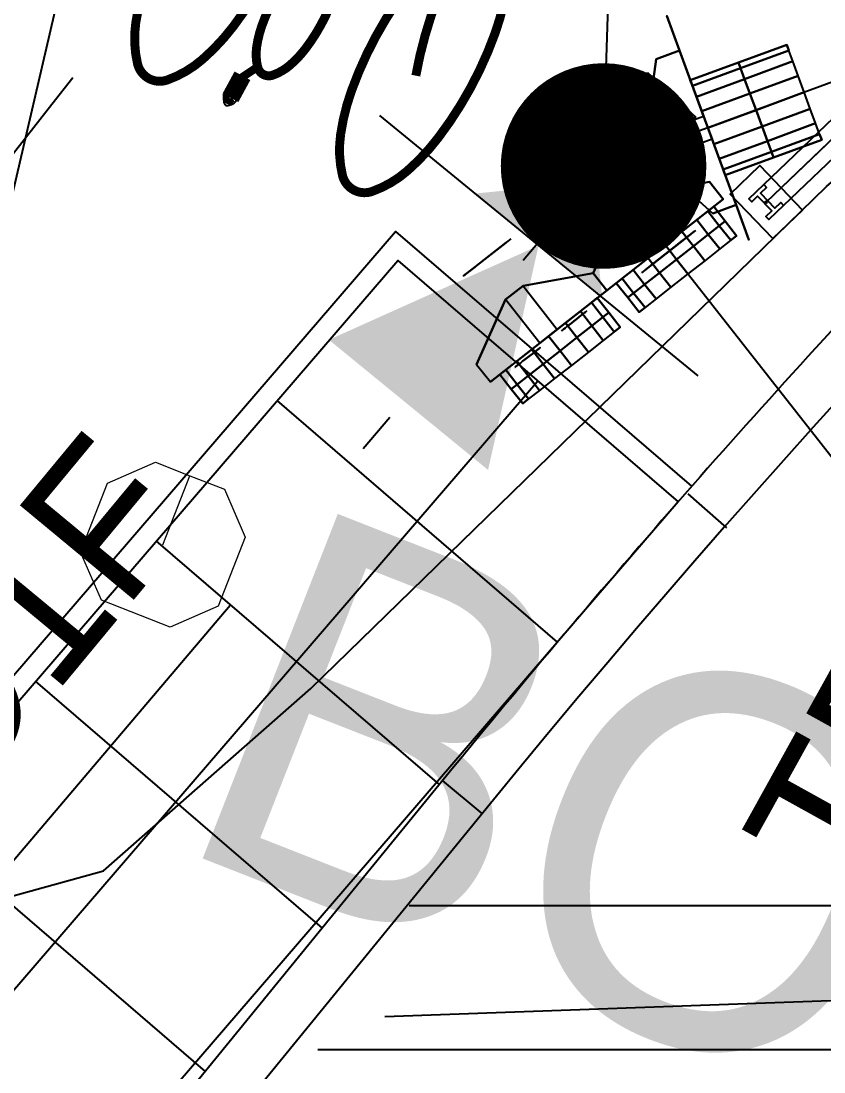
# Model space of a CAD drawing. Extents: x 421500 to 422711, y 436000 to 437000.
# Drawn here: x 421949.799 to 421951.752, y 436501.511 to 436504.067 of the extents above; entities that cross this region are included whole.
import ezdxf
from ezdxf.enums import TextEntityAlignment as Align

# ---------------------------------------------------------------- set-up
doc = ezdxf.new("R2010")
doc.units = 0
doc.linetypes.add('XREF UTC_716709_AJB_1b$0$BLIP', pattern=[1, 0.5, -0.5])
doc.linetypes.add('XREF UTC_716709_AJB_1b$0$DASHDOT1', pattern=[2, 1, -0.5, 0, -0.5])
doc.layers.get('0').update_dxf_attribs({"color": 210})
doc.layers.add('716709-ExBase$0$LCCPoint Features', color=8, linetype='Continuous', lineweight=0)
for name, color, linetype in [('716709-ExBase$0$XC-LCCCarriageway', 251, 'Continuous'), ('Lines', 1, 'Continuous'), ('Pr-Kerb', 2, 'Continuous'), ('Pr-KerbEdge', 8, 'Continuous'), ('Pr-PGR', 7, 'Continuous'), ('Pr-PGR-Panels', 4, 'Continuous'), ('Pr-Poles', 2, 'Continuous'), ('Pr-TactFlag', 251, 'Continuous'), ('Pr-Tactiles', 4, 'Continuous'), ('XREF UTC_716709_AJB_1b$0$BASE', 7, 'Continuous'), ('XREF UTC_716709_AJB_1b$0$DATA', 7, 'Continuous'), ('XREF UTC_716709_AJB_1b$0$du-SLDUCT-F1', 30, 'XREF UTC_716709_AJB_1b$0$BLIP'), ('XREF UTC_716709_AJB_1b$0$du-UTCBOX', 42, 'Continuous'), ('XREF UTC_716709_AJB_1b$0$du-UTCDUCT-F1', 42, 'XREF UTC_716709_AJB_1b$0$DASHDOT1'), ('XREF UTC_716709_AJB_1b$0$du-UTCTEXT', 42, 'Continuous'), ('XREF UTC_716709_AJB_1b$0$SETOUT', 4, 'Continuous'), ('XREF UTC_716709_AJB_1b$0$Signals', 7, 'Continuous'), ('XREF UTC_716709_AJB_1b$0$VIEW', 7, 'Continuous')]:
    doc.layers.add(name, color=color, linetype=linetype)
doc.styles.add('716709-ExBase$0$Style-WORKING', font='WORKING.shx')
doc.styles.add('XREF UTC_716709_AJB_1b$0$Standard', font='txt')

# ---------------------------------------------------------------- blocks, each defined once
blk = doc.blocks.new('plan-pgr-2')
for p, q in [((1.975, 0.035), (0.025, 0.035)), ((0, 0), (2, 0)), ((1.975, -0.035), (0.025, -0.035))]:
    blk.add_line(p, q)
for points in [[(0.05, -0.075), (0.05, 0.075), (-0.05, 0.075), (-0.05, -0.075)], [(2.05, 0.075), (2.05, -0.075), (1.95, -0.075), (1.95, 0.075)]]:
    blk.add_lwpolyline(points, close=True)
at = {"flags": 128}
for points in [[(-0.025, 0.035), (0.025, 0.035), (0.025, 0.025), (0.005, 0.025), (0.005, -0.025), (0.025, -0.025), (0.025, -0.035), (-0.025, -0.035), (-0.025, -0.025), (-0.005, -0.025), (-0.005, 0.025), (-0.025, 0.025)], [(1.975, 0.035), (2.025, 0.035), (2.025, 0.025), (2.005, 0.025), (2.005, -0.025), (2.025, -0.025), (2.025, -0.035), (1.975, -0.035), (1.975, -0.025), (1.995, -0.025), (1.995, 0.025), (1.975, 0.025)]]:
    blk.add_lwpolyline(points, close=True, dxfattribs=at)
for centre in [(0, 0), (2, 0)]:
    blk.add_circle(centre, 0.0025)
blk = doc.blocks.new('pole')
blk.add_circle((0, 0), 0.05)
blk = doc.blocks.new('1057S')
at = {"color": 0}
blk.add_line((-0.0634, 0.4198), (-0.0426, 0.3885), dxfattribs=at)
for points in [[(-0.2212, 1.0983, 0.0208, 0.0219, 0), (-0.2256, 1.1075, 0.0219, 0.0229, 0), (-0.2295, 1.1157, 0.0229, 0.0238, 0), (-0.233, 1.1229, 0.0238, 0.0245, 0), (-0.2361, 1.1292, 0.0245, 0.0252, 0), (-0.2388, 1.1348, 0.0252, 0.0258, 0), (-0.2411, 1.1398, 0.0258, 0.0263, 0), (-0.243, 1.1444, 0.0263, 0.0268, 0), (-0.2445, 1.1486, 0.0268, 0.0272, 0), (-0.2455, 1.1526, 0.0272, 0.0277, 0), (-0.2461, 1.1565, 0.0277, 0.0281, 0), (-0.2461, 1.1602, 0.0281, 0.0285, 0), (-0.2454, 1.164, 0.0285, 0.0289, 0), (-0.2439, 1.1677, 0.0289, 0.0294, 0), (-0.2416, 1.1714, 0.0294, 0.0299, 0), (-0.2384, 1.1753, 0.0299, 0.0305, 0), (-0.2342, 1.1793, 0.0305, 0.0313, 0), (-0.2288, 1.1835, 0.0313, 0.0321, 0), (-0.222, 1.1877, 0.0321, 0.0331, 0), (-0.2135, 1.1917, 0.0331, 0.0343, 0), (-0.203, 1.1954, 0.0343, 0.0357, 0), (-0.1902, 1.1986, 0.0357, 0.0374, 0), (-0.1749, 1.2011, 0.0374, 0.0394, 0), (-0.1566, 1.2028, 0.0394, 0.0417, 0), (-0.1352, 1.2034, 0.0417, 0.0417, 0)], [(0.0763, 1.1285, 0.0208, 0.0625, 0), (0.1717, 1.125, 0.0625, 0.0208, 0), (0.2147, 1.1434, 0.0208, 0.0208, 0)]]:
    blk.add_lwpolyline(points, format="xyseb", dxfattribs=at)
for points, const_width in [([(-0.2301, 0.951), (-0.2197, 1.0969)], 0.0208), ([(0.1345, 0.9406), (0.1553, 1.0969)], 0.0208), ([(-0.303, 0.3156), (-0.2888, 0.3622), (-0.2772, 0.4086), (-0.2678, 0.4547), (-0.2604, 0.5008), (-0.2545, 0.547), (-0.2499, 0.5936), (-0.2462, 0.6405), (-0.2431, 0.688), (-0.2403, 0.7359), (-0.2378, 0.7829), (-0.2356, 0.8273), (-0.2337, 0.8674), (-0.2322, 0.9015), (-0.2311, 0.9279), (-0.2304, 0.945), (-0.2301, 0.951)], 0.0208), ([(0.1241, 0.9198), (0.1241, 0.951)], 0.0125), ([(0.1345, 0.9198), (0.1345, 0.951)], 0.0125), ([(-0.2301, 0.9198), (0.1137, 0.9198)], 0.0417), ([(0.0407, 0.4614), (0.1241, 0.9198)], 0.0208), ([(0.1104, 0.9308), (0.1246, 0.9308)], 0.0208), ([(0.2387, 0.3572), (0.1343, 0.9312)], 0.0208), ([(-0.2237, 0.7663), (-0.2287, 0.7776)], 0.0125), ([(-0.2093, 0.7531), (-0.2301, 0.7948)], 0.00833), ([(-0.2268, 0.778), (-0.2281, 0.7818)], 0.00833), ([(-0.1989, 0.701), (-0.2301, 0.7635)], 0.0333), ([(-0.053, 0.3989), (-0.1989, 0.701)], 0.0329), ([(-0.053, 0.3989), (-0.1989, 0.701)], 0.0125), ([(-0.0239, 0.528), (-0.023, 0.5888)], 0.0417), ([(-0.0332, 0.5861), (-0.029, 0.5912), (-0.0248, 0.5947), (-0.0197, 0.5947), (-0.0168, 0.5917), (-0.0143, 0.5859)], 0.0125), ([(-0.0098, 0.4843), (-0.0292, 0.5398)], 0.0189), ([(-0.0634, 0.3989), (-0.053, 0.3677)], 0.0125), ([(0.2387, 0.3572), (0.2491, 0.3156)], 0.0208), ([(0.072, 0.3156), (0.2387, 0.3156)], 0.0417), ([(0.2491, 0.3156), (0.2387, 0.2947)], 0.0125), ([(0.0312, 0.1547), (0.0507, 0.1175)], 0.0189), ([(0.0507, 0.123), (0.0507, 0.065)], 0.0417), ([(0.0437, 0.0645), (0.0475, 0.0557), (0.053, 0.0547), (0.0577, 0.0609), (0.0627, 0.0713)], 0.0125)]:
    blk.add_lwpolyline(points, dxfattribs=dict(at, const_width=const_width))
at = {"color": 0, "const_width": 0.0208}
for points in [[(-0.303, 0.6906, 0.213749), (-0.3425, 0.6729, 0.093897), (-0.3915, 0.5914, 0.050566), (-0.4176, 0.4904, 0.037992), (-0.4282, 0.352, 0.037992), (-0.4176, 0.2137, 0.050566), (-0.3915, 0.1126, 0.093897), (-0.3425, 0.0312, 0.213749), (-0.303, 0.0135, 0.213749), (-0.2635, 0.0312, 0.093897), (-0.2146, 0.1126, 0.050566), (-0.1884, 0.2137, 0.037992), (-0.1779, 0.352, 0.037992), (-0.1884, 0.4904, 0.050566), (-0.2146, 0.5914, 0.093897), (-0.2635, 0.6729, 0.213749)], [(0.2387, 0.6906, 0.213749), (0.1992, 0.6729, 0.093897), (0.1502, 0.5914, 0.050566), (0.1241, 0.4904, 0.037992), (0.1136, 0.352, 0.037992), (0.1241, 0.2137, 0.050566), (0.1502, 0.1126, 0.093897), (0.1992, 0.0312, 0.213749), (0.2387, 0.0135, 0.213749), (0.2782, 0.0312, 0.093897), (0.3271, 0.1126, 0.050566), (0.3533, 0.2137, 0.037992), (0.3638, 0.352, 0.037992), (0.3533, 0.4904, 0.050566), (0.3271, 0.5914, 0.093897), (0.2782, 0.6729, 0.213749)], [(0.0095, 0.4823, 0.211848), (-0.0103, 0.4735, 0.094525), (-0.0347, 0.4334, 0.051213), (-0.0478, 0.3837, 0.038544), (-0.053, 0.3156, 0.038544), (-0.0478, 0.2475, 0.051213), (-0.0347, 0.1977, 0.094525), (-0.0103, 0.1577, 0.211848), (0.0095, 0.1489, 0.211848), (0.0293, 0.1577, 0.094525), (0.0537, 0.1977, 0.051213), (0.0667, 0.2475, 0.038544), (0.072, 0.3156, 0.038544), (0.0667, 0.3837, 0.051213), (0.0537, 0.4334, 0.094525), (0.0293, 0.4735, 0.211848)]]:
    blk.add_lwpolyline(points, format="xyb", close=True, dxfattribs=at)
at = {"color": 0}
for points in [[(-0.0383, 0.5868), (-0.0377, 0.5884), (-0.0371, 0.5898), (-0.0365, 0.5911), (-0.0358, 0.5922), (-0.0352, 0.5931), (-0.0346, 0.594), (-0.034, 0.5948), (-0.0334, 0.5955), (-0.0328, 0.5961), (-0.0322, 0.5967), (-0.0316, 0.5972), (-0.031, 0.5977), (-0.0305, 0.5981), (-0.0299, 0.5985), (-0.0293, 0.5989), (-0.0287, 0.5992), (-0.0281, 0.5995), (-0.0275, 0.5998), (-0.027, 0.6001), (-0.0264, 0.6004), (-0.0258, 0.6006), (-0.0252, 0.6007), (-0.0246, 0.6009), (-0.024, 0.601), (-0.0233, 0.601), (-0.0227, 0.601), (-0.0221, 0.601), (-0.0214, 0.6009), (-0.0208, 0.6008), (-0.0202, 0.6007), (-0.0196, 0.6005), (-0.0191, 0.6003), (-0.0186, 0.6001), (-0.0181, 0.5999), (-0.0176, 0.5996), (-0.0171, 0.5994), (-0.0167, 0.5991), (-0.0163, 0.5988), (-0.0159, 0.5984), (-0.0155, 0.5981), (-0.0152, 0.5978), (-0.0148, 0.5974), (-0.0144, 0.5971), (-0.0141, 0.5967), (-0.0137, 0.5963), (-0.0134, 0.5958), (-0.013, 0.5953), (-0.0126, 0.5947), (-0.0122, 0.5941), (-0.0118, 0.5934), (-0.0114, 0.5927), (-0.011, 0.5919), (-0.0105, 0.5911), (-0.0101, 0.5902), (-0.0096, 0.5893), (-0.0091, 0.5884)], [(0.0355, 0.065), (0.036, 0.0622), (0.0367, 0.0597), (0.0374, 0.0577), (0.0382, 0.0559), (0.0391, 0.0543), (0.04, 0.053), (0.0409, 0.0518), (0.0418, 0.0507), (0.0427, 0.0498), (0.0436, 0.0488), (0.0444, 0.048), (0.0453, 0.0472), (0.046, 0.0466), (0.0468, 0.0459), (0.0475, 0.0454), (0.0482, 0.045), (0.0488, 0.0446), (0.0494, 0.0443), (0.05, 0.0441), (0.0506, 0.044), (0.0511, 0.044), (0.0517, 0.044), (0.0523, 0.0442), (0.0529, 0.0444), (0.0535, 0.0446), (0.0541, 0.045), (0.0548, 0.0454), (0.0555, 0.046), (0.0563, 0.0467), (0.0571, 0.0474), (0.058, 0.0483), (0.0589, 0.0494), (0.0598, 0.0506), (0.0608, 0.052), (0.0619, 0.0535), (0.0631, 0.0553), (0.0643, 0.0573), (0.0656, 0.0596), (0.0669, 0.0621), (0.0684, 0.065)]]:
    blk.add_lwpolyline(points, dxfattribs=at)
for points in [[(-0.0387, 0.5873), (-0.0364, 0.5913), (-0.0334, 0.5962), (-0.0287, 0.5994)], [(-0.0334, 0.5962), (-0.0287, 0.5994), (-0.0241, 0.601), (-0.0184, 0.6006)], [(-0.0241, 0.601), (-0.0184, 0.6006), (-0.0148, 0.5982), (-0.0124, 0.5953)], [(-0.0148, 0.5982), (-0.0124, 0.5953), (-0.0101, 0.5909), (-0.0087, 0.5884)], [(0.0355, 0.0644), (0.0377, 0.0559), (0.0416, 0.0494), (0.0486, 0.0441)], [(0.0416, 0.0494), (0.0486, 0.0441), (0.0526, 0.0441), (0.0578, 0.0478)], [(0.0526, 0.0441), (0.0578, 0.0478), (0.0622, 0.0527), (0.0635, 0.0569)], [(0.0622, 0.0527), (0.0635, 0.0569), (0.0666, 0.0618), (0.0675, 0.065)]]:
    blk.add_solid(points, dxfattribs=at)
blk = doc.blocks.new('ped-cycle-R')
at = {"layer": 'Lines', "extrusion": (0, 0, -1), "xscale": 0.5235704127362407, "yscale": 0.5235704127362407, "zscale": -0.5235704127362407, "rotation": 0.133578834550008}
blk.add_blockref('1057S', (0.0169, -0.007), dxfattribs=at)
blk = doc.blocks.new('XREF UTC_716709_AJB_1b$0$pole')
at = {"const_width": 0.25}
blk.add_lwpolyline([(-0.125, 0, 1), (0.125, 0, 1)], format="xyb", close=True, dxfattribs=at)
at = {"layer": 'XREF UTC_716709_AJB_1b$0$SETOUT', "const_width": 0.125}
blk.add_lwpolyline([(-0.0625, 0, 1), (0.0625, 0, 1)], format="xyb", close=True, dxfattribs=at)
at = {"layer": 'XREF UTC_716709_AJB_1b$0$VIEW'}
blk.add_lwpolyline([(-0.025, 0.0433), (-0.05, 0), (-0.025, -0.0433), (0.025, -0.0433), (0.05, 0), (0.025, 0.0433)], close=True, dxfattribs=at)
at = {"layer": 'XREF UTC_716709_AJB_1b$0$DATA', "style": 'XREF UTC_716709_AJB_1b$0$Standard', "flags": 9}
for tag, p in [('HEIGHT', (0.5, 1)), ('TYPE', (0.5, 0.75)), ('NUM', (0.5, 0.5)), ('SITE', (0.5, 0.25)), ('IDENT', (0.5, 0))]:
    blk.add_attdef(tag, p, '', height=0.2, dxfattribs=at)
blk = doc.blocks.new('XREF UTC_716709_AJB_1b$0$HD001P')
at = {"linetype": 'Continuous'}
blk.add_line((0, 2.75), (0, 0), dxfattribs=at)
at = {"layer": 'XREF UTC_716709_AJB_1b$0$VIEW', "color": 1, "linetype": 'Continuous', "extrusion": (0, 1, 0), "const_width": 0.1}
blk.add_lwpolyline([(0.05, 2.94, 1), (-0.05, 2.94, 1)], format="xyb", close=True, dxfattribs=at)
at = {"layer": 'XREF UTC_716709_AJB_1b$0$VIEW', "color": 2, "linetype": 'Continuous', "extrusion": (0, 1, 0), "const_width": 0.1}
blk.add_lwpolyline([(0.05, 2.62, 1), (-0.05, 2.62, 1)], format="xyb", close=True, dxfattribs=at)
at = {"layer": 'XREF UTC_716709_AJB_1b$0$VIEW', "color": 3, "linetype": 'Continuous', "extrusion": (0, 1, 0), "const_width": 0.1}
blk.add_lwpolyline([(0.05, 2.3, 1), (-0.05, 2.3, 1)], format="xyb", close=True, dxfattribs=at)
at = {"layer": 'XREF UTC_716709_AJB_1b$0$VIEW', "color": 7, "linetype": 'Continuous'}
for points in [[(-0.2, 0.27, 2.1), (-0.29, 0.27, 2.1), (-0.29, 0.27, 3.2), (-0.2, 0.27, 3.2)], [(0.29, 0.27, 2.1), (0.2, 0.27, 2.1), (0.2, 0.27, 3.2), (0.29, 0.27, 3.2)]]:
    blk.add_3dface(points, dxfattribs=at)
at = {"layer": 'XREF UTC_716709_AJB_1b$0$VIEW', "linetype": 'Continuous'}
for points in [[(0.2, 0.27, 2.1), (-0.2, 0.27, 2.1), (-0.2, 0.27, 3.2), (0.2, 0.27, 3.2)], [(-0.2, 0.21, 2.1), (-0.2, 0.27, 2.1), (-0.2, 0.27, 3.2), (-0.2, 0.21, 3.2)], [(-0.03, 0.12, 2.1), (-0.03, 0.27, 2.1), (-0.2, 0.27, 2.1), (-0.2, 0.21, 2.1)], [(-0.03, 0.12, 3.2), (-0.03, 0.27, 3.2), (-0.2, 0.27, 3.2), (-0.2, 0.21, 3.2)], [(0.03, 0.27, 2.1), (0.03, 0.12, 2.1), (-0.03, 0.12, 2.1), (-0.03, 0.27, 2.1)], [(0.03, 0.27, 3.2), (0.03, 0.12, 3.2), (-0.03, 0.12, 3.2), (-0.03, 0.27, 3.2)], [(0.2, 0.21, 2.1), (0.2, 0.27, 2.1), (0.03, 0.27, 2.1), (0.03, 0.12, 2.1)], [(0.2, 0.21, 3.2), (0.2, 0.27, 3.2), (0.03, 0.27, 3.2), (0.03, 0.12, 3.2)], [(0.2, 0.21, 2.1), (0.2, 0.27, 2.1), (0.2, 0.27, 3.2), (0.2, 0.21, 3.2)], [(-0.2, 0.21, 2.1), (-0.03, 0.12, 2.1), (-0.03, 0.12, 3.2), (-0.2, 0.21, 3.2)], [(0.03, 0.12, 2.1), (0.2, 0.21, 2.1), (0.2, 0.21, 3.2), (0.03, 0.12, 3.2)], [(-0.03, 0.12, 2.1), (0.03, 0.12, 2.1), (0.03, 0.12, 3.2), (-0.03, 0.12, 3.2)]]:
    blk.add_3dface(points, dxfattribs=at)
at = {"layer": 'XREF UTC_716709_AJB_1b$0$DATA', "style": 'XREF UTC_716709_AJB_1b$0$Standard', "flags": 9}
for tag, p in [('SUPPORT', (0.75, 1.5)), ('BRACKETS', (0.75, 1.25)), ('HEIGHT', (0.75, 1)), ('CABLE', (0.75, 0.75)), ('PHASE', (0.75, 0.5)), ('TYPE', (0.75, 0.25)), ('NUM', (0.75, 0)), ('SITE', (0.75, -0.25)), ('IDENT', (0.75, -0.5))]:
    blk.add_attdef(tag, p, '', height=0.2, dxfattribs=at)
at = {"layer": 'XREF UTC_716709_AJB_1b$0$VIEW', "linetype": 'Continuous'}
mesh = blk.add_polymesh((13, 3), dxfattribs=at)
for k, corner in enumerate([(0.1083, 0.27, 2.8775), (0.1083, 0.395, 2.8775), (0.1083, 0.52, 2.8775), (0.1231, 0.27, 2.9183), (0.1231, 0.395, 2.9183), (0.1231, 0.52, 2.9183), (0.1231, 0.27, 2.9617), (0.1231, 0.395, 2.9617), (0.1231, 0.52, 2.9617), (0.1083, 0.27, 3.0025), (0.1083, 0.395, 3.0025), (0.1083, 0.52, 3.0025), (0.0803, 0.27, 3.0358), (0.0803, 0.395, 3.0358), (0.0803, 0.52, 3.0358), (0.0428, 0.27, 3.0575), (0.0428, 0.395, 3.0575), (0.0428, 0.52, 3.0575), (0, 0.27, 3.065), (0, 0.395, 3.065), (0, 0.52, 3.065), (-0.0428, 0.27, 3.0575), (-0.0428, 0.395, 3.0575), (-0.0428, 0.52, 3.0575), (-0.0803, 0.27, 3.0358), (-0.0803, 0.395, 3.0358), (-0.0803, 0.52, 3.0358), (-0.1083, 0.27, 3.0025), (-0.1083, 0.395, 3.0025), (-0.1083, 0.52, 3.0025), (-0.1231, 0.27, 2.9617), (-0.1231, 0.395, 2.9617), (-0.1231, 0.52, 2.9617), (-0.1231, 0.27, 2.9183), (-0.1231, 0.395, 2.9183), (-0.1231, 0.52, 2.9183), (-0.1083, 0.27, 2.8775), (-0.1083, 0.395, 2.8775), (-0.1083, 0.52, 2.8775)]):
    mesh.set_mesh_vertex(divmod(k, 3), corner)
mesh = blk.add_polymesh((13, 3), dxfattribs=at)
for k, corner in enumerate([(0.1083, 0.27, 2.5575), (0.1083, 0.395, 2.5575), (0.1083, 0.52, 2.5575), (0.1231, 0.27, 2.5983), (0.1231, 0.395, 2.5983), (0.1231, 0.52, 2.5983), (0.1231, 0.27, 2.6417), (0.1231, 0.395, 2.6417), (0.1231, 0.52, 2.6417), (0.1083, 0.27, 2.6825), (0.1083, 0.395, 2.6825), (0.1083, 0.52, 2.6825), (0.0803, 0.27, 2.7158), (0.0803, 0.395, 2.7158), (0.0803, 0.52, 2.7158), (0.0428, 0.27, 2.7375), (0.0428, 0.395, 2.7375), (0.0428, 0.52, 2.7375), (0, 0.27, 2.745), (0, 0.395, 2.745), (0, 0.52, 2.745), (-0.0428, 0.27, 2.7375), (-0.0428, 0.395, 2.7375), (-0.0428, 0.52, 2.7375), (-0.0803, 0.27, 2.7158), (-0.0803, 0.395, 2.7158), (-0.0803, 0.52, 2.7158), (-0.1083, 0.27, 2.6825), (-0.1083, 0.395, 2.6825), (-0.1083, 0.52, 2.6825), (-0.1231, 0.27, 2.6417), (-0.1231, 0.395, 2.6417), (-0.1231, 0.52, 2.6417), (-0.1231, 0.27, 2.5983), (-0.1231, 0.395, 2.5983), (-0.1231, 0.52, 2.5983), (-0.1083, 0.27, 2.5575), (-0.1083, 0.395, 2.5575), (-0.1083, 0.52, 2.5575)]):
    mesh.set_mesh_vertex(divmod(k, 3), corner)
mesh = blk.add_polymesh((13, 3), dxfattribs=at)
for k, corner in enumerate([(0.1083, 0.27, 2.2375), (0.1083, 0.395, 2.2375), (0.1083, 0.52, 2.2375), (0.1231, 0.27, 2.2783), (0.1231, 0.395, 2.2783), (0.1231, 0.52, 2.2783), (0.1231, 0.27, 2.3217), (0.1231, 0.395, 2.3217), (0.1231, 0.52, 2.3217), (0.1083, 0.27, 2.3625), (0.1083, 0.395, 2.3625), (0.1083, 0.52, 2.3625), (0.0803, 0.27, 2.3958), (0.0803, 0.395, 2.3958), (0.0803, 0.52, 2.3958), (0.0428, 0.27, 2.4175), (0.0428, 0.395, 2.4175), (0.0428, 0.52, 2.4175), (0, 0.27, 2.425), (0, 0.395, 2.425), (0, 0.52, 2.425), (-0.0428, 0.27, 2.4175), (-0.0428, 0.395, 2.4175), (-0.0428, 0.52, 2.4175), (-0.0803, 0.27, 2.3958), (-0.0803, 0.395, 2.3958), (-0.0803, 0.52, 2.3958), (-0.1083, 0.27, 2.3625), (-0.1083, 0.395, 2.3625), (-0.1083, 0.52, 2.3625), (-0.1231, 0.27, 2.3217), (-0.1231, 0.395, 2.3217), (-0.1231, 0.52, 2.3217), (-0.1231, 0.27, 2.2783), (-0.1231, 0.395, 2.2783), (-0.1231, 0.52, 2.2783), (-0.1083, 0.27, 2.2375), (-0.1083, 0.395, 2.2375), (-0.1083, 0.52, 2.2375)]):
    mesh.set_mesh_vertex(divmod(k, 3), corner)
blk = doc.blocks.new('XREF UTC_716709_AJB_1b$0$HD001S')
at = {"linetype": 'Continuous'}
blk.add_line((-0.625, 2.75), (-0.25, 4), dxfattribs=at)
at = {"layer": 'XREF UTC_716709_AJB_1b$0$DATA', "style": 'XREF UTC_716709_AJB_1b$0$Standard', "flags": 9}
for tag, p in [('SUPPORT', (1, 1.5)), ('BRACKETS', (1, 1.25)), ('HEIGHT', (1, 1)), ('CABLE', (1, 0.75)), ('PHASE', (1, 0.5)), ('TYPE', (1, 0.25)), ('NUM', (1, 0)), ('SITE', (1, -0.25)), ('IDENT', (1, -0.5))]:
    blk.add_attdef(tag, p, '', height=0.2, dxfattribs=at)
blk = doc.blocks.new('XREF UTC_716709_AJB_1b$0$HD080A')
blk.add_line((0.5, 0.25), (-0.5, 0.25))
blk.add_solid([(0, 0.25), (0.25, 0.75), (-0.25, 0.75)])
at = {"layer": 'XREF UTC_716709_AJB_1b$0$VIEW'}
blk.add_solid([(0, 0.05, 1), (0.2, 0.25, 1), (-0.2, 0.25, 1)], dxfattribs=at)
at = {"layer": 'XREF UTC_716709_AJB_1b$0$BASE', "style": 'XREF UTC_716709_AJB_1b$0$Standard', "flags": 3}
blk.add_attdef('SIG', (0, 0), '', height=0.2, rotation=270, dxfattribs=at)
at = {"layer": 'XREF UTC_716709_AJB_1b$0$DATA', "style": 'XREF UTC_716709_AJB_1b$0$Standard', "flags": 9}
for tag, p in [('SUPPORT', (1, 1.25)), ('FEATURES', (1, 1)), ('HEIGHT', (1, 0.75)), ('CABLE', (1, 0.5)), ('PHASE', (1, 0.25)), ('TYPE', (1, 0)), ('NUM', (1, -0.25)), ('SITE', (1, -0.5)), ('IDENT', (1, -0.75))]:
    blk.add_attdef(tag, p, '', height=0.2, dxfattribs=at)
blk = doc.blocks.new('XREF UTC_716709_AJB_1b$0$LOUVR200')
at = {"linetype": 'Continuous'}
for p, q in [((0, -1), (0, 1)), ((-0.35, -0.9381), (-0.35, 0.9381)), ((0.35, -0.9381), (0.35, 0.9381)), ((-0.7, -0.7159), (-0.7, 0.7159)), ((0.7, -0.7159), (0.7, 0.7159))]:
    blk.add_line(p, q, dxfattribs=at)
blk = doc.blocks.new('*X78')
at = {"color": 0, "linetype": 'Continuous'}
for p, q in [((74.3847, 59.105), (74.4217, 59.105)), ((74.3847, 59.1), (74.4217, 59.1)), ((74.3847, 59.095), (74.4217, 59.095)), ((74.385, 59.0933), (74.385, 59.106)), ((74.39, 59.0883), (74.39, 59.1085)), ((74.393, 59.11), (74.4134, 59.11)), ((74.395, 59.0833), (74.395, 59.111)), ((74.4, 58.9613), (74.4, 59.112)), ((74.405, 58.9653), (74.405, 59.112)), ((74.41, 59.0818), (74.41, 59.1117)), ((74.415, 59.0868), (74.415, 59.1092)), ((74.42, 59.0918), (74.42, 59.1067)), ((74.3567, 59.065), (74.4497, 59.065)), ((74.3584, 59.07), (74.4481, 59.07)), ((74.36, 59.075), (74.4464, 59.075)), ((74.36, 58.9889), (74.36, 59.0749)), ((74.365, 59.0258), (74.365, 59.0759)), ((74.37, 59.0383), (74.37, 59.0767)), ((74.375, 58.8914), (74.375, 59.0775)), ((74.38, 58.9054), (74.38, 59.0784)), ((74.385, 58.9193), (74.385, 59.0792)), ((74.3883, 59.09), (74.4182, 59.09)), ((74.3897, 59.08), (74.4167, 59.08)), ((74.39, 58.9333), (74.39, 59.08)), ((74.3933, 59.085), (74.4132, 59.085)), ((74.395, 58.9473), (74.395, 59.0809)), ((74.41, 58.9513), (74.41, 59.0811)), ((74.415, 58.9373), (74.415, 59.0803)), ((74.42, 58.9234), (74.42, 59.0795)), ((74.425, 58.9094), (74.425, 59.0786)), ((74.43, 58.8954), (74.43, 59.0778)), ((74.435, 59.0419), (74.435, 59.077)), ((74.44, 59.0294), (74.44, 59.0761)), ((74.445, 59.0169), (74.445, 59.0753)), ((74.45, 58.9942), (74.45, 59.0642)), ((74.3462, 59.035), (74.3687, 59.035)), ((74.3484, 59.04), (74.3707, 59.04)), ((74.35, 59.045), (74.4564, 59.045)), ((74.35, 59.0039), (74.35, 59.0449)), ((74.3517, 59.05), (74.4547, 59.05)), ((74.3534, 59.055), (74.4531, 59.055)), ((74.355, 59.06), (74.4514, 59.06)), ((74.355, 58.9964), (74.355, 59.0599)), ((74.3724, 59.04), (74.434, 59.04)), ((74.3724, 59.035), (74.434, 59.035)), ((74.4357, 59.04), (74.4581, 59.04)), ((74.4377, 59.035), (74.4602, 59.035)), ((74.455, 59.0017), (74.455, 59.0492)), ((74.46, 59.0099), (74.46, 59.0355)), ((74.3416, 59.025), (74.3647, 59.025)), ((74.3416, 59.02), (74.3627, 59.02)), ((74.3437, 59.03), (74.3667, 59.03)), ((74.3439, 59.015), (74.3607, 59.015)), ((74.345, 59.0127), (74.345, 59.0326)), ((74.3464, 59.01), (74.3609, 59.01)), ((74.3493, 59.005), (74.3622, 59.005)), ((74.3724, 59.03), (74.434, 59.03)), ((74.3724, 59.025), (74.434, 59.025)), ((74.3724, 59.02), (74.434, 59.02)), ((74.3724, 59.015), (74.434, 59.015)), ((74.3724, 59.01), (74.434, 59.01)), ((74.3724, 59.005), (74.434, 59.005)), ((74.4397, 59.03), (74.4627, 59.03)), ((74.4417, 59.025), (74.4649, 59.025)), ((74.4437, 59.02), (74.4649, 59.02)), ((74.4443, 59.005), (74.4572, 59.005)), ((74.445, 58.9744), (74.445, 59.008)), ((74.4455, 59.01), (74.4601, 59.01)), ((74.4457, 59.015), (74.4626, 59.015)), ((74.3526, 59), (74.3634, 59)), ((74.3559, 58.995), (74.3647, 58.995)), ((74.3593, 58.99), (74.3659, 58.99)), ((74.3601, 58.985), (74.365, 58.985)), ((74.3601, 58.98), (74.3633, 58.98)), ((74.365, 58.9851), (74.365, 58.9937)), ((74.3719, 58.98), (74.4346, 58.98)), ((74.3724, 59), (74.434, 59)), ((74.3724, 58.995), (74.434, 58.995)), ((74.3724, 58.99), (74.434, 58.99)), ((74.3724, 58.985), (74.434, 58.985)), ((74.435, 58.8841), (74.435, 58.9779)), ((74.4405, 58.99), (74.4472, 58.99)), ((74.4415, 58.985), (74.4464, 58.985)), ((74.4418, 58.995), (74.4505, 58.995)), ((74.443, 59), (74.4538, 59)), ((74.4431, 58.98), (74.4464, 58.98)), ((74.3601, 58.975), (74.3616, 58.975)), ((74.3659, 58.95), (74.396, 58.95)), ((74.3669, 58.955), (74.3977, 58.955)), ((74.3679, 58.96), (74.3995, 58.96)), ((74.3689, 58.965), (74.4013, 58.965)), ((74.3699, 58.97), (74.4031, 58.97)), ((74.37, 58.8841), (74.37, 58.9707)), ((74.3709, 58.975), (74.4356, 58.975)), ((74.4033, 58.97), (74.4366, 58.97)), ((74.4051, 58.965), (74.4376, 58.965)), ((74.4069, 58.96), (74.4386, 58.96)), ((74.4087, 58.955), (74.4396, 58.955)), ((74.4105, 58.95), (74.4406, 58.95)), ((74.44, 58.8841), (74.44, 58.9529)), ((74.4448, 58.975), (74.4464, 58.975)), ((74.3599, 58.92), (74.3852, 58.92)), ((74.36, 58.8841), (74.36, 58.9207)), ((74.3609, 58.925), (74.387, 58.925)), ((74.3619, 58.93), (74.3888, 58.93)), ((74.3629, 58.935), (74.3906, 58.935)), ((74.3639, 58.94), (74.3924, 58.94)), ((74.3649, 58.945), (74.3942, 58.945)), ((74.365, 58.8841), (74.365, 58.9457)), ((74.4123, 58.945), (74.4416, 58.945)), ((74.4141, 58.94), (74.4426, 58.94)), ((74.4158, 58.935), (74.4436, 58.935)), ((74.4176, 58.93), (74.4446, 58.93)), ((74.4194, 58.925), (74.4456, 58.925)), ((74.4212, 58.92), (74.4466, 58.92)), ((74.445, 58.8841), (74.445, 58.9279)), ((74.3549, 58.895), (74.3763, 58.895)), ((74.355, 58.8841), (74.355, 58.8957)), ((74.3559, 58.9), (74.3781, 58.9)), ((74.3569, 58.905), (74.3799, 58.905)), ((74.3579, 58.91), (74.3817, 58.91)), ((74.3589, 58.915), (74.3834, 58.915)), ((74.423, 58.915), (74.4476, 58.915)), ((74.4248, 58.91), (74.4486, 58.91)), ((74.4266, 58.905), (74.4496, 58.905)), ((74.4283, 58.9), (74.4506, 58.9)), ((74.4301, 58.895), (74.4516, 58.895)), ((74.45, 58.8841), (74.45, 58.9029)), ((74.3434, 58.885), (74.3727, 58.885)), ((74.345, 58.8841), (74.345, 58.8858)), ((74.35, 58.8841), (74.35, 58.8883)), ((74.3534, 58.89), (74.3745, 58.89)), ((74.4319, 58.89), (74.453, 58.89)), ((74.4337, 58.885), (74.463, 58.885)), ((74.455, 58.8841), (74.455, 58.889)), ((74.46, 58.8841), (74.46, 58.8865))]:
    blk.add_line(p, q, dxfattribs=at)
blk = doc.blocks.new('*X79')
at = {"color": 0, "linetype": 'Continuous'}
for p, q in [((74.7798, 59.105), (74.8212, 59.105)), ((74.78, 59.1042), (74.78, 59.1087)), ((74.7804, 59.11), (74.8211, 59.11)), ((74.7811, 59.1), (74.821, 59.1)), ((74.7818, 59.115), (74.818, 59.115)), ((74.7823, 59.095), (74.8204, 59.095)), ((74.785, 59.0878), (74.785, 59.1159)), ((74.79, 58.96), (74.79, 59.1168)), ((74.795, 58.966), (74.795, 59.1174)), ((74.8, 58.9695), (74.8, 59.1176)), ((74.805, 58.9651), (74.805, 59.1179)), ((74.81, 58.9607), (74.81, 59.1179)), ((74.815, 59.086), (74.815, 59.1179)), ((74.82, 59.0914), (74.82, 59.1118)), ((74.76, 59.04), (74.76, 59.0625)), ((74.765, 59.0403), (74.765, 59.0645)), ((74.7662, 59.065), (74.8434, 59.065)), ((74.77, 59.0407), (74.77, 59.0665)), ((74.775, 59.041), (74.775, 59.0685)), ((74.7787, 59.07), (74.8394, 59.07)), ((74.78, 58.948), (74.78, 59.0705)), ((74.7841, 59.09), (74.8198, 59.09)), ((74.785, 58.954), (74.785, 59.074)), ((74.7859, 59.075), (74.8274, 59.075)), ((74.7862, 59.085), (74.8119, 59.085)), ((74.7874, 59.08), (74.8123, 59.08)), ((74.815, 58.9564), (74.815, 59.0768)), ((74.82, 58.952), (74.82, 59.0769)), ((74.825, 59.0168), (74.825, 59.0756)), ((74.83, 59.0344), (74.83, 59.0743)), ((74.835, 59.0312), (74.835, 59.073)), ((74.84, 59.0279), (74.84, 59.0692)), ((74.845, 59.0246), (74.845, 59.0631)), ((74.7287, 59.035), (74.7515, 59.035)), ((74.73, 58.9971), (74.73, 59.0367)), ((74.7325, 59.04), (74.7605, 59.04)), ((74.735, 58.9972), (74.735, 59.0434)), ((74.7362, 59.045), (74.8609, 59.045)), ((74.74, 59.05), (74.8576, 59.05)), ((74.74, 59.0022), (74.74, 59.05)), ((74.745, 59.0274), (74.745, 59.0535)), ((74.7472, 59.055), (74.8527, 59.055)), ((74.75, 59.0335), (74.75, 59.0569)), ((74.7547, 59.06), (74.8477, 59.06)), ((74.755, 59.0385), (74.755, 59.0602)), ((74.7758, 59.035), (74.8676, 59.035)), ((74.7762, 59.04), (74.8643, 59.04)), ((74.85, 59.0214), (74.85, 59.0577)), ((74.855, 59.0181), (74.855, 59.0527)), ((74.86, 59.0149), (74.86, 59.0464)), ((74.865, 59.0127), (74.865, 59.0389)), ((74.7243, 59.025), (74.7442, 59.025)), ((74.7243, 59.02), (74.7425, 59.02)), ((74.7243, 59.015), (74.7409, 59.015)), ((74.7243, 59.01), (74.7402, 59.01)), ((74.725, 59.03), (74.7465, 59.03)), ((74.725, 59.0063), (74.725, 59.03)), ((74.7257, 59.005), (74.7402, 59.005)), ((74.7737, 59.005), (74.8221, 59.005)), ((74.7741, 59.01), (74.8234, 59.01)), ((74.7744, 59.015), (74.8246, 59.015)), ((74.7748, 59.02), (74.8258, 59.02)), ((74.775, 58.942), (74.775, 59.0231)), ((74.7751, 59.025), (74.827, 59.025)), ((74.7755, 59.03), (74.8282, 59.03)), ((74.8368, 59.03), (74.8724, 59.03)), ((74.8445, 59.025), (74.8774, 59.025)), ((74.8521, 59.02), (74.8936, 59.02)), ((74.8598, 59.015), (74.9068, 59.015)), ((74.87, 59.0119), (74.87, 59.0324)), ((74.875, 59.0111), (74.875, 59.0274)), ((74.88, 59.0103), (74.88, 59.0234)), ((74.8817, 59.01), (74.9056, 59.01)), ((74.885, 59.0095), (74.885, 59.0222)), ((74.89, 59.009), (74.89, 59.0209)), ((74.895, 59.0086), (74.895, 59.0197)), ((74.9, 59.0082), (74.9, 59.0184)), ((74.905, 59.0096), (74.905, 59.0159)), ((74.91, 59.0127), (74.91, 59.0134)), ((74.7282, 59), (74.7378, 59)), ((74.765, 58.93), (74.765, 58.9771)), ((74.7669, 58.98), (74.8331, 58.98)), ((74.77, 58.936), (74.77, 58.9848)), ((74.7701, 58.985), (74.8291, 58.985)), ((74.7726, 58.99), (74.825, 58.99)), ((74.773, 58.995), (74.8209, 58.995)), ((74.7733, 59), (74.8209, 59)), ((74.825, 58.9476), (74.825, 58.99)), ((74.83, 58.9433), (74.83, 58.9838)), ((74.835, 58.9389), (74.835, 58.9777)), ((74.7473, 58.95), (74.7817, 58.95)), ((74.75, 58.912), (74.75, 58.9542)), ((74.7505, 58.955), (74.7858, 58.955)), ((74.7538, 58.96), (74.79, 58.96)), ((74.755, 58.918), (74.755, 58.9618)), ((74.7571, 58.965), (74.7942, 58.965)), ((74.76, 58.924), (74.76, 58.9695)), ((74.7603, 58.97), (74.7984, 58.97)), ((74.7636, 58.975), (74.8372, 58.975)), ((74.7994, 58.97), (74.8412, 58.97)), ((74.8051, 58.965), (74.8453, 58.965)), ((74.8108, 58.96), (74.8493, 58.96)), ((74.8166, 58.955), (74.8534, 58.955)), ((74.8223, 58.95), (74.8575, 58.95)), ((74.84, 58.9345), (74.84, 58.9715)), ((74.845, 58.9297), (74.845, 58.9654)), ((74.85, 58.9247), (74.85, 58.9592)), ((74.855, 58.9197), (74.855, 58.953)), ((74.7276, 58.92), (74.7567, 58.92)), ((74.73, 58.9051), (74.73, 58.9236)), ((74.7309, 58.925), (74.7608, 58.925)), ((74.7342, 58.93), (74.765, 58.93)), ((74.735, 58.9044), (74.735, 58.9313)), ((74.7375, 58.935), (74.7692, 58.935)), ((74.74, 58.9037), (74.74, 58.9389)), ((74.7407, 58.94), (74.7733, 58.94)), ((74.744, 58.945), (74.7775, 58.945)), ((74.745, 58.903), (74.745, 58.9465)), ((74.828, 58.945), (74.8615, 58.945)), ((74.8337, 58.94), (74.8656, 58.94)), ((74.8394, 58.935), (74.8696, 58.935)), ((74.8447, 58.93), (74.8737, 58.93)), ((74.8497, 58.925), (74.8778, 58.925)), ((74.8547, 58.92), (74.8818, 58.92)), ((74.86, 58.9147), (74.86, 58.9469)), ((74.865, 58.9097), (74.865, 58.9407)), ((74.87, 58.9047), (74.87, 58.9346)), ((74.875, 58.9024), (74.875, 58.9284)), ((74.88, 58.9054), (74.88, 58.9222)), ((74.72, 58.9065), (74.72, 58.9083)), ((74.7211, 58.91), (74.7483, 58.91)), ((74.7244, 58.915), (74.7525, 58.915)), ((74.725, 58.9058), (74.725, 58.916)), ((74.7307, 58.905), (74.7489, 58.905)), ((74.75, 58.9023), (74.75, 58.9045)), ((74.755, 58.9015), (74.755, 58.902)), ((74.8597, 58.915), (74.8961, 58.915)), ((74.8647, 58.91), (74.8877, 58.91)), ((74.8697, 58.905), (74.8794, 58.905)), ((74.885, 58.9084), (74.885, 58.9173)), ((74.89, 58.9114), (74.89, 58.9173)), ((74.895, 58.9144), (74.895, 58.9173))]:
    blk.add_line(p, q, dxfattribs=at)
blk = doc.blocks.new('XREF UTC_716709_AJB_1b$0$HD093B')
at = {"linetype": 'Continuous'}
blk.add_line((0, 3.25), (0, 0.25), dxfattribs=at)
at = {"layer": 'XREF UTC_716709_AJB_1b$0$VIEW', "color": 3, "extrusion": (0, -1, 0)}
blk.add_lwpolyline([(0.0102, 2.5169), (0.0275, 2.5123), (0.0367, 2.501), (0.0474, 2.4903), (0.058, 2.4744), (0.0687, 2.4637), (0.09, 2.4584), (0.1006, 2.4531), (0.0924, 2.448), (0.0762, 2.4493), (0.0527, 2.4531), (0.0194, 2.4748), (0.01, 2.4362), (0.074, 2.3573), (0.09, 2.3573), (0.0633, 2.3414), (0.0314, 2.3733), (-0.0112, 2.4105), (-0.0644, 2.3467), (-0.0538, 2.3414), (-0.0911, 2.3467), (-0.0375, 2.4287), (-0.0337, 2.4811), (-0.0538, 2.4797), (-0.0644, 2.4691), (-0.0698, 2.4531), (-0.0698, 2.4425), (-0.0751, 2.4371), (-0.0804, 2.4371), (-0.0857, 2.4478), (-0.0857, 2.4691), (-0.0698, 2.4903), (-0.0538, 2.501), (-0.0272, 2.5116), (-0.0237, 2.5154), (-0.0225, 2.5204), (-0.0237, 2.5248), (-0.0272, 2.5329), (-0.0306, 2.5466), (-0.0281, 2.5554), (-0.0175, 2.5572), (-0.0056, 2.5579), (0.0063, 2.5579), (0.0112, 2.5497), (0.0112, 2.5423), (0.0094, 2.526), (0.0019, 2.526), (0.0025, 2.5167), (0.0101, 2.517)], close=True, dxfattribs=at)
at = {"layer": 'XREF UTC_716709_AJB_1b$0$VIEW', "color": 1, "extrusion": (0, -1, 0)}
blk.add_lwpolyline([(0.0032, 2.942), (-0.0029, 2.942), (-0.0153, 2.9359), (-0.0153, 2.9297), (-0.0153, 2.9235), (-0.0029, 2.9112), (-0.0399, 2.9051), (-0.0461, 2.8866), (-0.0523, 2.8681), (-0.0584, 2.8558), (-0.0584, 2.8496), (-0.0523, 2.8373), (-0.0399, 2.8188), (-0.0399, 2.8003), (-0.0338, 2.8188), (-0.0399, 2.8434), (-0.0276, 2.8743), (-0.0276, 2.8311), (-0.0276, 2.8126), (-0.0461, 2.7202), (-0.0584, 2.7141), (-0.0276, 2.7141), (0.0032, 2.8003), (0.034, 2.7141), (0.0649, 2.7141), (0.0525, 2.7202), (0.034, 2.8126), (0.034, 2.8311), (0.034, 2.8743), (0.0464, 2.8434), (0.0402, 2.8188), (0.0464, 2.8003), (0.0464, 2.8188), (0.0587, 2.8373), (0.0649, 2.8496), (0.0649, 2.8558), (0.0587, 2.8681), (0.0525, 2.8866), (0.0464, 2.9051), (0.0094, 2.9112), (0.0217, 2.9235), (0.0217, 2.9297), (0.0217, 2.9359), (0.0094, 2.942)], close=True, dxfattribs=at)
at = {"layer": 'XREF UTC_716709_AJB_1b$0$VIEW', "color": 3, "linetype": 'Continuous', "extrusion": (0, -1, 0)}
for points in [[(0.3183, 2.4364), (0.3386, 2.525), (0.3588, 2.525)], [(0.335, 2.5022), (0.3867, 2.4288), (0.4803, 2.4288), (0.4398, 2.5022), (0.3334, 2.5022)], [(0.4335, 2.5123), (0.4614, 2.5123)], [(0.4398, 2.5022), (0.4474, 2.5123)]]:
    blk.add_lwpolyline(points, dxfattribs=at)
for centre in [(0.3209, 2.4288, -0.28), (0.4803, 2.4288, -0.28)]:
    blk.add_circle(centre, 0.043, dxfattribs=at)
at = {"layer": 'XREF UTC_716709_AJB_1b$0$VIEW', "linetype": 'Continuous'}
for points in [[(0.2, 0.27, 2.25), (-0.2, 0.27, 2.25), (-0.2, 0.27, 3.05), (0.2, 0.27, 3.05)], [(-0.2, 0.21, 2.25), (-0.2, 0.27, 2.25), (-0.2, 0.27, 3.05), (-0.2, 0.21, 3.05)], [(-0.03, 0.12, 2.25), (-0.03, 0.27, 2.25), (-0.2, 0.27, 2.25), (-0.2, 0.21, 2.25)], [(-0.03, 0.12, 3.05), (-0.03, 0.27, 3.05), (-0.2, 0.27, 3.05), (-0.2, 0.21, 3.05)], [(-0.2, 0.21, 2.25), (-0.2, 0.27, 2.25), (-0.2, 0.27, 2.7), (-0.2, 0.21, 2.7)], [(0.03, 0.27, 2.25), (0.03, 0.12, 2.25), (-0.03, 0.12, 2.25), (-0.03, 0.27, 2.25)], [(0.03, 0.27, 3.05), (0.03, 0.12, 3.05), (-0.03, 0.12, 3.05), (-0.03, 0.27, 3.05)], [(0.2, 0.21, 2.25), (0.2, 0.27, 2.25), (0.03, 0.27, 2.25), (0.03, 0.12, 2.25)], [(0.2, 0.21, 3.05), (0.2, 0.27, 3.05), (0.03, 0.27, 3.05), (0.03, 0.12, 3.05)], [(0.2, 0.21, 2.25), (0.2, 0.27, 2.25), (0.2, 0.27, 3.05), (0.2, 0.21, 3.05)], [(0.2, 0.21, 2.25), (0.2, 0.27, 2.25), (0.2, 0.27, 2.7), (0.2, 0.21, 2.7)], [(0.6, 0.27, 2.25), (0.2, 0.27, 2.25), (0.2, 0.27, 2.7), (0.6, 0.27, 2.7)], [(0.37, 0.12, 2.25), (0.37, 0.27, 2.25), (0.2, 0.27, 2.25), (0.2, 0.21, 2.25)], [(0.37, 0.12, 2.7), (0.37, 0.27, 2.7), (0.2, 0.27, 2.7), (0.2, 0.21, 2.7)], [(0.43, 0.27, 2.25), (0.43, 0.12, 2.25), (0.37, 0.12, 2.25), (0.37, 0.27, 2.25)], [(0.43, 0.27, 2.7), (0.43, 0.12, 2.7), (0.37, 0.12, 2.7), (0.37, 0.27, 2.7)], [(0.6, 0.21, 2.25), (0.6, 0.27, 2.25), (0.43, 0.27, 2.25), (0.43, 0.12, 2.25)], [(0.6, 0.21, 2.7), (0.6, 0.27, 2.7), (0.43, 0.27, 2.7), (0.43, 0.12, 2.7)], [(-0.2, 0.21, 2.25), (-0.03, 0.12, 2.25), (-0.03, 0.12, 3.05), (-0.2, 0.21, 3.05)], [(0.03, 0.12, 2.25), (0.2, 0.21, 2.25), (0.2, 0.21, 3.05), (0.03, 0.12, 3.05)], [(0.2, 0.21, 2.25), (0.37, 0.12, 2.25), (0.37, 0.12, 2.7), (0.2, 0.21, 2.7)], [(0.43, 0.12, 2.25), (0.6, 0.21, 2.25), (0.6, 0.21, 2.7), (0.43, 0.12, 2.7)], [(-0.03, 0.12, 2.25), (0.03, 0.12, 2.25), (0.03, 0.12, 3.05), (-0.03, 0.12, 3.05)], [(0.37, 0.12, 2.25), (0.43, 0.12, 2.25), (0.43, 0.12, 2.7), (0.37, 0.12, 2.7)]]:
    blk.add_3dface(points, dxfattribs=at)
at = {"layer": 'XREF UTC_716709_AJB_1b$0$VIEW', "color": 3, "linetype": 'Continuous', "extrusion": (0, -1, 0)}
blk.add_blockref('*X79', (-74.81, -56.56, -0.29), dxfattribs=at)
at = {"layer": 'XREF UTC_716709_AJB_1b$0$VIEW', "color": 1, "linetype": 'Continuous', "extrusion": (0, -1, 0)}
blk.add_blockref('*X78', (-74.4, -56.17, -0.29), dxfattribs=at)
at = {"layer": 'XREF UTC_716709_AJB_1b$0$DATA', "style": 'XREF UTC_716709_AJB_1b$0$Standard', "flags": 9}
for tag, p in [('SUPPORT', (0.75, 1.75)), ('BRACKETS', (0.75, 1.5)), ('HEIGHT', (0.75, 1.25)), ('CABLE', (0.75, 1)), ('PHASE', (0.75, 0.75)), ('TYPE', (0.75, 0.5)), ('NUM', (0.75, 0.25)), ('SITE', (0.75, 0)), ('IDENT', (0.75, -0.25))]:
    blk.add_attdef(tag, p, '', height=0.2, dxfattribs=at)
at = {"layer": 'XREF UTC_716709_AJB_1b$0$VIEW', "linetype": 'Continuous'}
mesh = blk.add_polymesh((13, 3), dxfattribs=at)
for k, corner in enumerate([(0.1472, 0.37, 2.365), (0.1472, 0.32, 2.365), (0.1472, 0.27, 2.365), (0.1674, 0.37, 2.4205), (0.1674, 0.32, 2.4205), (0.1674, 0.27, 2.4205), (0.1674, 0.37, 2.4795), (0.1674, 0.32, 2.4795), (0.1674, 0.27, 2.4795), (0.1472, 0.37, 2.535), (0.1472, 0.32, 2.535), (0.1472, 0.27, 2.535), (0.1093, 0.37, 2.5802), (0.1093, 0.32, 2.5802), (0.1093, 0.27, 2.5802), (0.0581, 0.37, 2.6097), (0.0581, 0.32, 2.6097), (0.0581, 0.27, 2.6097), (0, 0.37, 2.62), (0, 0.32, 2.62), (0, 0.27, 2.62), (-0.0581, 0.37, 2.6097), (-0.0581, 0.32, 2.6097), (-0.0581, 0.27, 2.6097), (-0.1093, 0.37, 2.5802), (-0.1093, 0.32, 2.5802), (-0.1093, 0.27, 2.5802), (-0.1472, 0.37, 2.535), (-0.1472, 0.32, 2.535), (-0.1472, 0.27, 2.535), (-0.1674, 0.37, 2.4795), (-0.1674, 0.32, 2.4795), (-0.1674, 0.27, 2.4795), (-0.1674, 0.37, 2.4205), (-0.1674, 0.32, 2.4205), (-0.1674, 0.27, 2.4205), (-0.1472, 0.37, 2.365), (-0.1472, 0.32, 2.365), (-0.1472, 0.27, 2.365)]):
    mesh.set_mesh_vertex(divmod(k, 3), corner)
mesh = blk.add_polymesh((13, 3), dxfattribs=at)
for k, corner in enumerate([(0.1472, 0.37, 2.735), (0.1472, 0.32, 2.735), (0.1472, 0.27, 2.735), (0.1674, 0.37, 2.7905), (0.1674, 0.32, 2.7905), (0.1674, 0.27, 2.7905), (0.1674, 0.37, 2.8495), (0.1674, 0.32, 2.8495), (0.1674, 0.27, 2.8495), (0.1472, 0.37, 2.905), (0.1472, 0.32, 2.905), (0.1472, 0.27, 2.905), (0.1093, 0.37, 2.9502), (0.1093, 0.32, 2.9502), (0.1093, 0.27, 2.9502), (0.0581, 0.37, 2.9797), (0.0581, 0.32, 2.9797), (0.0581, 0.27, 2.9797), (0, 0.37, 2.99), (0, 0.32, 2.99), (0, 0.27, 2.99), (-0.0581, 0.37, 2.9797), (-0.0581, 0.32, 2.9797), (-0.0581, 0.27, 2.9797), (-0.1093, 0.37, 2.9502), (-0.1093, 0.32, 2.9502), (-0.1093, 0.27, 2.9502), (-0.1472, 0.37, 2.905), (-0.1472, 0.32, 2.905), (-0.1472, 0.27, 2.905), (-0.1674, 0.37, 2.8495), (-0.1674, 0.32, 2.8495), (-0.1674, 0.27, 2.8495), (-0.1674, 0.37, 2.7905), (-0.1674, 0.32, 2.7905), (-0.1674, 0.27, 2.7905), (-0.1472, 0.37, 2.735), (-0.1472, 0.32, 2.735), (-0.1472, 0.27, 2.735)]):
    mesh.set_mesh_vertex(divmod(k, 3), corner)
mesh = blk.add_polymesh((13, 3), dxfattribs=at)
for k, corner in enumerate([(0.5472, 0.37, 2.365), (0.5472, 0.32, 2.365), (0.5472, 0.27, 2.365), (0.5674, 0.37, 2.4205), (0.5674, 0.32, 2.4205), (0.5674, 0.27, 2.4205), (0.5674, 0.37, 2.4795), (0.5674, 0.32, 2.4795), (0.5674, 0.27, 2.4795), (0.5472, 0.37, 2.535), (0.5472, 0.32, 2.535), (0.5472, 0.27, 2.535), (0.5093, 0.37, 2.5802), (0.5093, 0.32, 2.5802), (0.5093, 0.27, 2.5802), (0.4581, 0.37, 2.6097), (0.4581, 0.32, 2.6097), (0.4581, 0.27, 2.6097), (0.4, 0.37, 2.62), (0.4, 0.32, 2.62), (0.4, 0.27, 2.62), (0.3419, 0.37, 2.6097), (0.3419, 0.32, 2.6097), (0.3419, 0.27, 2.6097), (0.2907, 0.37, 2.5802), (0.2907, 0.32, 2.5802), (0.2907, 0.27, 2.5802), (0.2528, 0.37, 2.535), (0.2528, 0.32, 2.535), (0.2528, 0.27, 2.535), (0.2326, 0.37, 2.4795), (0.2326, 0.32, 2.4795), (0.2326, 0.27, 2.4795), (0.2326, 0.37, 2.4205), (0.2326, 0.32, 2.4205), (0.2326, 0.27, 2.4205), (0.2528, 0.37, 2.365), (0.2528, 0.32, 2.365), (0.2528, 0.27, 2.365)]):
    mesh.set_mesh_vertex(divmod(k, 3), corner)
blk = doc.blocks.new('XREF UTC_716709_AJB_1b$0$tprt')
for p, q in [((0.1, 0.08), (-0.24, 0.08)), ((-0.24, -0.08), (-0.24, 0.08)), ((-0.24, 0.08), (-0.049, -0.0099)), ((0.0236, 0.0441), (0.1, 0.08)), ((0.1, -0.08), (0.1, 0.08)), ((-0.24, -0.08), (-0.049, 0.0099)), ((0.0236, -0.0441), (0.1, -0.08)), ((-0.07, -0.08), (-0.24, -0.08)), ((0.1, -0.08), (-0.07, -0.08))]:
    blk.add_line(p, q)
blk.add_circle((0, 0), 0.05)
blk = doc.blocks.new('716709-ExBase$0$MSL1')
at = {"color": 0, "linetype": 'ByBlock', "lineweight": -2, "flags": 128}
blk.add_lwpolyline([(0, 0), (0, 1), (0.5, 1), (1, 0.5), (1, -0.5), (0.5, -1), (-0.5, -1), (-1, -0.5), (-1, 0.5), (-0.5, 1), (0, 1)], dxfattribs=at)

msp = doc.modelspace()

# ---------------------------------------------------------------- linework, layer by layer
at = {"layer": '716709-ExBase$0$XC-LCCCarriageway', "flags": 128}
msp.add_lwpolyline([(421957.4358, 436507.8712), (421957.7288, 436508.3048), (421957.7782, 436508.8257), (421957.2885, 436509.563), (421956.8591, 436509.7807), (421956.3136, 436510.0953), (421954.6786, 436511.25), (421952.8799, 436512.6907), (421951.9081, 436513.364), (421951.4404, 436511.2155), (421951.2789, 436510.3563), (421950.8612, 436508.5389), (421950.705, 436507.6361), (421949.4515, 436502.2452), (421949.5763, 436501.8836), (421949.9997, 436502.0006), (421950.5039, 436502.4436), (421951.7583, 436503.6644), (421954.334, 436505.8752), (421955.0911, 436506.4269), (421956.6183, 436507.3914), (421957.4358, 436507.8712)], dxfattribs=at)
msp.add_lwpolyline([(421957.4358, 436507.8712), (421957.7288, 436508.3048), (421957.7782, 436508.8257), (421957.2885, 436509.563), (421956.8591, 436509.7807), (421956.3136, 436510.0953), (421954.6786, 436511.25), (421952.8799, 436512.6907), (421951.9081, 436513.364), (421951.4404, 436511.2155), (421951.2789, 436510.3563), (421950.8612, 436508.5389), (421950.705, 436507.6361), (421949.4515, 436502.2452), (421949.5763, 436501.8836), (421949.9997, 436502.0006), (421950.5039, 436502.4436), (421951.7583, 436503.6644), (421954.334, 436505.8752), (421955.0911, 436506.4269), (421956.6183, 436507.3914), (421957.4358, 436507.8712)], dxfattribs=at)
at = {"layer": 'Pr-Kerb', "flags": 128}
msp.add_lwpolyline([(421971.5564, 436512.9454), (421962.1952, 436509.8847, 0.143481), (421950.9481, 436502.1732), (421931.1764, 436477.9599, -0.967018), (421930.453, 436478.5112), (421945.3441, 436499.4718)], format="xyb", dxfattribs=at)
at = {"layer": 'Pr-KerbEdge'}
for p, q in [((421951.5159, 436502.8348), (421951.422, 436502.9173)), ((421950.9204, 436502.1401), (421950.8245, 436502.2203))]:
    msp.add_line(p, q, dxfattribs=at)
at = {"layer": 'Pr-KerbEdge', "flags": 128}
for points in [[(421945.446, 436499.3994), (421945.446, 436499.3994, 0.084233), (421952.7347, 436514.5025, 0.084233)], [(421952.0375, 436503.6004, 0.018424), (421950.8512, 436502.2522), (421948.5091, 436499.3839)]]:
    msp.add_lwpolyline(points, format="xyb", dxfattribs=at)
msp.add_lwpolyline([(421949.0758, 436500.08), (421948.2961, 436500.7512), (421950.7099, 436503.5554), (421951.4299, 436502.9357)], dxfattribs=at)
at = {"layer": 'Pr-PGR', "flags": 128}
msp.add_lwpolyline([(421951.6116, 436503.6265), (421953.0561, 436505.0098), (421954.5681, 436506.3189), (421955.3426, 436506.9515), (421955.8688, 436508.8811), (421956.3925, 436510.8113), (421956.9145, 436512.742), (421957.4469, 436514.6698), (421957.973, 436516.5994), (421958.4991, 436518.5289), (421956.5768, 436519.0809), (421954.6545, 436519.6329)], dxfattribs=at)
at = {"layer": 'Pr-TactFlag'}
for p, q in [((421951.0562, 436503.1913), (421948.7076, 436500.4629)), ((421951.1039, 436502.5566), (421950.4216, 436503.1439)), ((421951.3973, 436502.8978), (421949.0487, 436500.1694)), ((421950.8167, 436502.21), (421950.128, 436502.8028)), ((421950.532, 436501.8613), (421949.8345, 436502.4618)), ((421950.2474, 436501.5126), (421949.5409, 436502.1207))]:
    msp.add_line(p, q, dxfattribs=at)
at = {"layer": 'Pr-Tactiles', "flags": 128}
msp.add_lwpolyline([(421949.1084, 436500.1179), (421948.3666, 436500.7565), (421950.7152, 436503.4849), (421951.3973, 436502.8978)], dxfattribs=at)
at = {"layer": 'XREF UTC_716709_AJB_1b$0$du-SLDUCT-F1', "flags": 128}
msp.add_lwpolyline([(421966.7242, 436512.0084, 0.007824), (421964.4288, 436511.5292, 0.013945), (421963.1537, 436511.2045, 0.00201), (421959.9936, 436510.2915, 0.012868), (421959.5045, 436510.1342, 0.02194), (421957.772, 436509.441, 0.033661), (421956.6992, 436508.8664), (421954.2659, 436507.3439), (421951.4314, 436505.5704, 0.074664), (421950.9253, 436505.1371, 0.018728), (421949.2719, 436503.0763), (421947.2398, 436500.3397), (421944.5796, 436496.7571), (421941.3747, 436492.441), (421937.3762, 436487.0562, -0.000986), (421935.0353, 436483.9165, -0.000599), (421931.1634, 436478.7578)], format="xyb", dxfattribs=at)
at = {"layer": 'XREF UTC_716709_AJB_1b$0$du-UTCDUCT-F1', "flags": 128}
for points in [[(421951.2182, 436503.8284), (421951.3353, 436507.4172)], [(421948.3006, 436500.2842), (421951.1502, 436503.6384)]]:
    msp.add_lwpolyline(points, dxfattribs=at)

# ---------------------------------------------------------------- block references
at = {"layer": '716709-ExBase$0$LCCPoint Features', "xscale": 0.18, "yscale": 0.18, "zscale": 0.18, "rotation": 338.5807557840462}
msp.add_blockref('716709-ExBase$0$MSL1', (421950.144, 436502.7935), dxfattribs=at)
msp.add_blockref('716709-ExBase$0$MSL1', (421950.144, 436502.7935), dxfattribs=at)
at = {"layer": 'Lines', "xscale": 1.999999999999999, "yscale": 1.999999999999999, "zscale": 1.999999999999999, "rotation": 331.5987163773346}
msp.add_blockref('ped-cycle-R', (421950.359, 436503.7915), dxfattribs=at)
at = {"layer": 'Pr-PGR-Panels', "rotation": 223.7584890109179}
msp.add_blockref('plan-pgr-2', (421953.0561, 436505.0098), dxfattribs=at)
at = {"layer": 'Pr-Poles'}
msp.add_blockref('pole', (421951.2189, 436503.7111), dxfattribs=at)
at = {"layer": 'XREF UTC_716709_AJB_1b$0$du-UTCBOX', "color": 2, "rotation": 227.3277729606749}
msp.add_blockref('XREF UTC_716709_AJB_1b$0$tprt', (421951.2189, 436503.7111), dxfattribs=at)
at = {"layer": 'XREF UTC_716709_AJB_1b$0$Signals'}
for name, p, rotation in [('XREF UTC_716709_AJB_1b$0$HD001P', (421951.2159, 436503.7143), 290.1670129002009), ('XREF UTC_716709_AJB_1b$0$HD080A', (421951.2159, 436503.7143), 140.7492184167605), ('XREF UTC_716709_AJB_1b$0$HD001S', (421948.2803, 436500.171), 288.7402118288194), ('XREF UTC_716709_AJB_1b$0$LOUVR200', (421951.4587, 436501.2159), 270)]:
    msp.add_blockref(name, p, dxfattribs=dict(at, rotation=rotation))
msp.add_blockref('XREF UTC_716709_AJB_1b$0$pole', (421951.2159, 436503.7143), dxfattribs=at)
at = {"layer": 'XREF UTC_716709_AJB_1b$0$Signals', "xscale": 0.9, "yscale": 0.9, "zscale": 0.9, "rotation": 218.1262222664597}
msp.add_blockref('XREF UTC_716709_AJB_1b$0$HD093B', (421951.2153, 436503.7138), dxfattribs=at)

# ---------------------------------------------------------------- texts
at = {"layer": '716709-ExBase$0$LCCPoint Features', "style": '716709-ExBase$0$Style-WORKING'}
msp.add_text('BO', height=0.9, rotation=338.5808, dxfattribs=at).set_placement((421950.4775, 436502.9044), align=Align.TOP_LEFT)
msp.add_text('BO', height=0.9, rotation=338.5808, dxfattribs=at).set_placement((421950.4775, 436502.9044), align=Align.TOP_LEFT)
at = {"layer": 'XREF UTC_716709_AJB_1b$0$du-UTCTEXT', "style": 'XREF UTC_716709_AJB_1b$0$Standard'}
for s, rotation, p in [('TPRT/2', 61, (421951.8622, 436501.9172)), ('SD1F', 50.3511, (421949.4506, 436501.908))]:
    msp.add_text(s, height=0.36, rotation=rotation, dxfattribs=at).set_placement(p)

doc.saveas('drawing.dxf')
